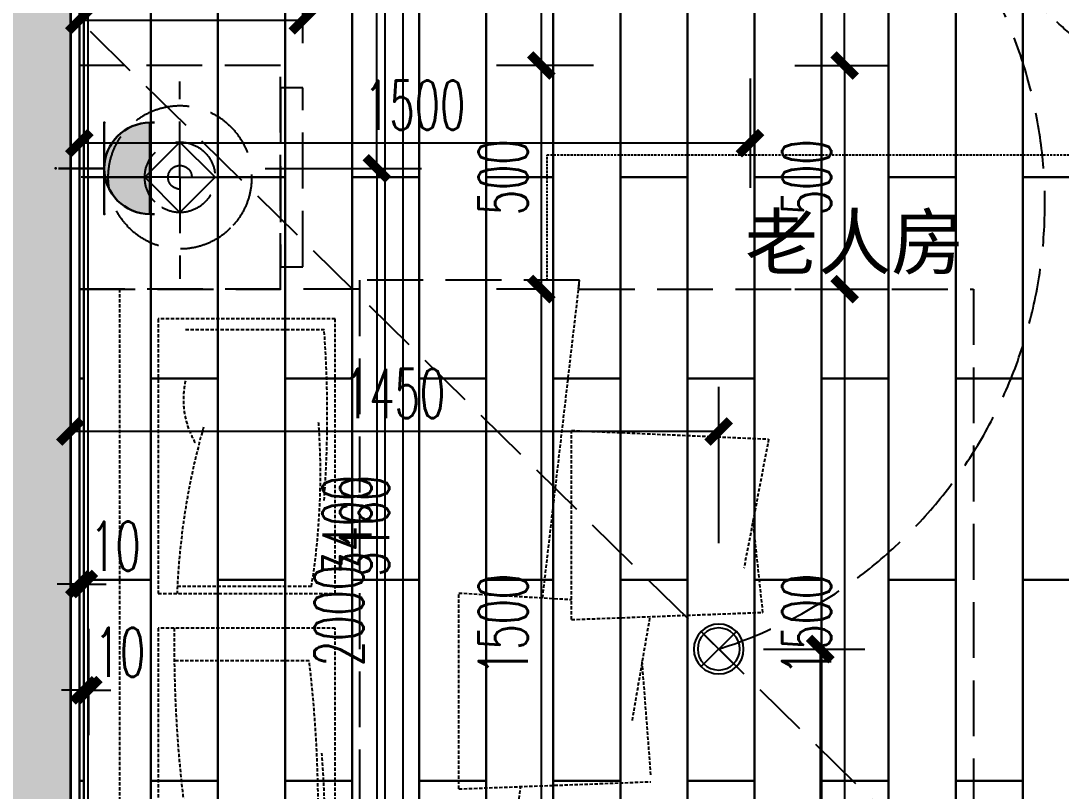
# Model space of a CAD drawing. Extents: x 184967 to 628822, y -100826 to 121332.
# Drawn here: x 398704 to 401031, y -23105 to -21382 of the extents above; entities that cross this region are included whole.
import ezdxf
from ezdxf.enums import TextEntityAlignment as Align
from ezdxf.xclip import XClip

# ---------------------------------------------------------------- set-up
doc = ezdxf.new("R2010")
doc.units = 0
doc.header["$MEASUREMENT"] = 0
doc.header["$XCLIPFRAME"] = 2
for name, pattern in [('__DASH', [0.35, 0.25, -0.1]), ('DASH', [0.35, 0.25, -0.1]), ('DASHED2', [0.375, 0.25, -0.125])]:
    doc.linetypes.add(name, pattern=pattern)
for name, color, linetype in [('0-地面', 251, 'Continuous'), ('0-天花造型', 55, 'Continuous'), ('0-活动家具', 55, 'Continuous'), ('0-装饰完成面', 47, 'Continuous'), ('column', 6, 'Continuous'), ('DIM-墙体定位', 146, 'Continuous'), ('DIM-完成面定位', 146, 'Continuous'), ('E02-灯具开关连线', 6, 'Continuous'), ('P10-活动家具', 55, 'DASH'), ('P11-平面门扇', 47, 'Continuous'), ('P13-文字说明', 52, 'Continuous'), ('T-灯具尺寸', 55, 'Continuous'), ('T03-天花造型', 30, 'Continuous'), ('T05-天花灯具', 51, 'Continuous'), ('WALL', 145, 'Continuous'), ('天花尺寸', 30, 'Continuous'), ('定位标注', 2, 'Continuous'), ('家具尺寸', 8, 'Continuous')]:
    doc.layers.add(name, color=color, linetype=linetype)
for name, color, linetype, lineweight in [('03-col-5F~23F$0$$0$COLU', 6, 'Continuous', 0), ('03-col-5F~23F$0$$0$COLU_HATCH', 251, 'Continuous', 0), ('4#6#-col-2F~31F$0$COLU_HATCH', 251, 'Continuous', 0), ('E-插座', 60, 'Continuous', 30)]:
    doc.layers.add(name, color=color, linetype=linetype, lineweight=lineweight)
doc.styles.add('_TCH_LABEL', font='COMPLEX', dxfattribs={"bigfont": 'GBCBIG'})
doc.styles.add('尺寸标注', font='txt.shx', dxfattribs={"width": 0.6, "height": 110})
doc.styles.add('文字标注', font='')
doc.styles.get('文字标注').set_extended_font_data('SimSun')
doc.dimstyles.new('1-50', dxfattribs={"dimscale": 50, "dimtxt": 110, "dimasz": 1, "dimexe": 2, "dimexo": 2, "dimgap": 0.6, "dimtad": 1, "dimdec": 0, "dimrnd": 5, "dimtxsty": '尺寸标注', "dimblk": 'ARCHTICK', "dimcen": 2.5, "dimclrd": 251, "dimclre": 251, "dimclrt": 50, "dimadec": 0, "dimazin": 0, "dimtfac": 1, "dimtdec": 0, "dimtix": 1, "dimtmove": 2, "dimatfit": 3, "dimldrblk": 'DOT', "dimfxl": 1, "dimarcsym": 0})

# ---------------------------------------------------------------- blocks, each defined once
blk = doc.blocks.new('CTG')
at = {"color": 250, "linetype": 'DASH', "ltscale": 500}
for p, q in [((1599599.023498422, -1552240.778433566), (1599599.023498422, -1552020.182231938)), ((1599599.023498422, -1552162.066947831), (1599520.312012688, -1552240.778433566)), ((1599677.734984157, -1552240.778433566), (1599599.023498422, -1552162.066947831)), ((1599599.023498422, -1552240.778433566), (1599372.339264558, -1552240.778433566)), ((1599520.312012688, -1552240.778433566), (1599599.023498422, -1552319.489919301)), ((1599599.023498422, -1552240.778433566), (1599599.023498422, -1552460.658134645)), ((1599599.023498422, -1552319.489919301), (1599677.734984157, -1552240.778433566)), ((1599599.023498422, -1552240.778433566), (1599812.997915814, -1552240.778433566))]:
    blk.add_line(p, q, dxfattribs=at)
at = {"linetype": 'DASH', "ltscale": 500}
for points in [[(1599849.023498422, -1552465.778433566), (1599849.023498422, -1552015.778433566), (1599349.023498422, -1552015.778433566), (1599349.023498422, -1552465.778433566)], [(1599399.023498422, -1552465.778433566), (1599399.023498422, -1552515.778433566), (1599799.023498422, -1552515.778433566), (1599799.023498422, -1552465.778433566)]]:
    blk.add_lwpolyline(points, close=True, dxfattribs=at)
at = {"color": 250, "linetype": 'DASH', "ltscale": 500}
for major_axis, ratio, start_param, end_param in [((-113.3701593211881, -113.3701593211881), 0.9999999999993581, 3.141592653589664, 9.424777960769251), ((-55.65742532045987, 55.65742532045989), 0.9999999999969932, 4.71238898038482, 10.99557428756441), ((-26.4394873578456, -1.388866266762292), 0.9999999999757856, 4.701327179111829, 10.98451248629141)]:
    blk.add_ellipse((1599599.023498422, -1552240.778433566), major_axis=major_axis, ratio=ratio, start_param=start_param, end_param=end_param, dxfattribs=at)
blk = doc.blocks.new('A$C70A37CD5')
at = {"color": 250, "linetype": 'DASHED2', "ltscale": 30}
for p, q in [((89.99999995483086, 0), (89.99999995483086, -1500)), ((572.0555996068288, -66.85637058201246), (176.5179708397482, -66.85637058224529)), ((176.5179708397482, -66.85637058224529), (176.5179708397482, -681.1535538907629)), ((572.0555996068288, -681.1535538907629), (572.0555996068288, -66.85637058201246)), ((237.1578157155309, -90.44786957628094), (547.6163755788002, -90.44786957628094)), ((1101.003637416754, -316.1878670230508), (1541.685255570803, -335.387867023237)), ((1101.003637416987, -739.0829929402098), (1101.003637416754, -316.1878670230508)), ((1541.685255570803, -335.387867023237), (1486.485255570849, -623.795113070868)), ((1528.885255571222, -722.9951130710542), (1506.694353938336, -518.2072434090078)), ((519.0975706635509, -664.9862337817904), (217.9599418959115, -664.9862337817904)), ((176.5179708397482, -681.1535538909957), (572.0555996068288, -681.1535538907629)), ((848.9120125833433, -679.6822907738388), (1101.003637416987, -694.1527889287099)), ((848.9120125833433, -1117.794059927575), (848.9120125833433, -679.6822907738388)), ((1101.003637416987, -739.0829929402098), (1528.885255571222, -722.9951130710542)), ((1275.399839753984, -735.8683677334338), (1235.932468307903, -965.8471563179046)), ((572.0555996068288, -758.3285341325682), (176.5179708388168, -758.328534132801)), ((176.5179708388168, -758.328534132801), (176.5179708395153, -1425.851404789602)), ((572.0555996068288, -1425.851404789602), (572.0555996068288, -758.3285341325682)), ((513.9528438805137, -831.1245655592065), (212.8152151128743, -831.1245655594394)), ((1278.332468307344, -1086.706180057488), (1258.791927475715, -832.6436888831668)), ((848.9120125833433, -1117.794059927575), (1278.332468307344, -1101.706180057488))]:
    blk.add_line(p, q, dxfattribs=at)
at = {"linetype": 'DASH', "ltscale": 500}
for points in [[(626.4684990404639, 2.328306436538696e-10), (0, 0), (2.328306436538696e-10, -1500), (626.4684990404639, -1499.999999999767)], [(1116.623463288357, 0.067716314617428), (1118.946480756858, 20.00000000023283), (626.4684990404639, 20.00000000023283), (626.4684990404639, -1519.999999999767), (939.4664493734017, -1519.999999999767)], [(1117.20449240529, 2.328306436538696e-10), (1999.999999897787, 4.656612873077393e-10), (1999.99999989802, -1499.999999999534), (942.0488958682399, -1499.999999999767)]]:
    blk.add_lwpolyline(points, dxfattribs=at)
at = {"color": 250, "linetype": 'DASHED2', "ltscale": 30}
for points in [[(1036.149076185422, -690.4300242026802), (1118.946480756858, 20.00000000023283)], [(939.466449372936, -1519.999999999767), (986.9444197029807, -1112.622790710302)]]:
    blk.add_lwpolyline(points, dxfattribs=at)
for centre, major_axis, ratio, start_param, end_param in [((-4136.62325296062, -281.7481347540743), (-4691.110260076588, 1.198168330670459e-09), 0.7537433610202756, 3.087463837923161, 3.195721469257728), ((2596.345597827574, 28.70998845445865), (2362.262002721814, 299.2971931478035), 0.2780037259654141, 3.04440129047532, 3.260412018115117), ((-469.3573545175605, -437.6966908944305), (-54.2232218883732, -1263.393610686159), 0.7971982754177469, 1.424215817619533, 1.717376835970119), ((1623.431134378538, -714.5532088831533), (-228.78678593706, -1481.144356325135), 0.9367697489222372, 4.581762006279261, 4.83377155228928), ((1740.504653265583, -954.2789912771696), (-237.9725681578769, 2099.597091266456), 0.7190777569742254, 1.396320462281868, 1.696353867507483), ((-2308.81725684792, -1169.243534209541), (-95.75431300125048, 2841.335353367894), 0.9999999999855705, 4.623445093008373, 4.797915954469197), ((-1561.630602400517, -1220.740448034092), (5.255142683501085e-10, 2266.029989774985), 0.9315732325958896, 4.631685946096135, 4.79309201467374)]:
    blk.add_ellipse(centre, major_axis=major_axis, ratio=ratio, start_param=start_param, end_param=end_param, dxfattribs=at)
at = {"layer": 'P10-活动家具', "color": 250, "linetype": 'DASHED2', "ltscale": 20}
blk.add_lwpolyline([(1045.985000147222, 20.00000000023283), (1045.985000147222, 300.3740194908896), (2453.861610786698, 300.3740194908896), (2448.148282346578, -1800.374019489755), (1045.985000147222, -1800.374019489755), (1045.985000147222, -1499.999999999636)], dxfattribs=at)
blk = doc.blocks.new('A$C087C765B')
blk.add_lwpolyline([(764.1607779139304, 0.0004472729051485658), (804.1607779139304, 0.0004472733708098531), (804.1607779032202, 804.1615018498851), (764.1607779032202, 804.1615018498851)], close=True)
at = {"color": 250, "linetype": 'DASH', "ltscale": 300}
blk.add_arc((804.1607779139304, 0.0004472733708098531), 804.1610545765143, 90.00000000083378, 180, dxfattribs=at)
blk = doc.blocks.new('_ArchTick')
at = {"color": 0, "linetype": 'ByBlock', "const_width": 0.4}
blk.add_lwpolyline([(-0.5, -0.5), (0.5, 0.5)], dxfattribs=at)
blk = doc.blocks.new('*D1068')
at = {"layer": 'Defpoints', "color": 0, "linetype": 'ByBlock', "transparency": 16777216}
for p in [(400084.6391858534, -20932.19123076948), (399867.6841948307, -21482.19123076921), (400084.6394856885, -21482.19123076921)]:
    blk.add_point(p, dxfattribs=at)
at = {"layer": '定位标注', "color": 251, "lineweight": -2, "transparency": 16777216}
for p, q in [((399984.6391858534, -20932.19123076948), (399767.6841948307, -20932.19123076948)), ((399867.6841948307, -20932.19123076948), (399867.6841948307, -21482.19123076921)), ((399984.6394856885, -21482.19123076921), (399767.6841948307, -21482.19123076921))]:
    blk.add_line(p, q, dxfattribs=at)
at = {"layer": '定位标注', "color": 251, "linetype": 'ByBlock', "lineweight": -2, "transparency": 16777216, "xscale": 50, "yscale": 50, "zscale": 50}
for p, rotation in [((399867.6841948307, -20932.19123076948), 90), ((399867.6841948307, -21482.19123076921), 270)]:
    blk.add_blockref('_ArchTick', p, dxfattribs=dict(at, rotation=rotation))
at = {"layer": '定位标注', "color": 50, "linetype": 'ByBlock', "transparency": 16777216, "insert": (399782.6841948306, -21207.19123076945), "char_height": 110, "attachment_point": 5, "rotation": 90, "style": '尺寸标注'}
blk.add_mtext('550', dxfattribs=at)
blk = doc.blocks.new('_Dot')
at = {"color": 0, "linetype": 'ByBlock', "lineweight": -2}
blk.add_line((-0.5, 0), (-1, 0), dxfattribs=at)
at = {"color": 0, "linetype": 'ByBlock', "const_width": 0.5}
blk.add_lwpolyline([(-0.25, 0, 1), (0.25, 0, 1)], format="xyb", close=True, dxfattribs=at)
blk = doc.blocks.new('*D1069')
at = {"layer": 'Defpoints', "color": 0, "linetype": 'ByBlock', "transparency": 16777216}
for p in [(400064.639495683, -21482.19124076371), (399867.6841948307, -21982.19105588378), (399931.8436638691, -21982.19105588378)]:
    blk.add_point(p, dxfattribs=at)
at = {"layer": '定位标注', "color": 251, "lineweight": -2, "transparency": 16777216}
for p, q in [((399964.639495683, -21482.19124076371), (399767.6841948307, -21482.19124076371)), ((399867.6841948307, -21482.19124076371), (399867.6841948307, -21982.19105588378)), ((399867.6841948307, -21982.19105588378), (399767.6841948307, -21982.19105588378))]:
    blk.add_line(p, q, dxfattribs=at)
at = {"layer": '定位标注', "color": 251, "linetype": 'ByBlock', "lineweight": -2, "transparency": 16777216, "xscale": 50, "yscale": 50, "zscale": 50}
for p, rotation in [((399867.6841948307, -21482.19124076371), 90), ((399867.6841948307, -21982.19105588378), 270)]:
    blk.add_blockref('_ArchTick', p, dxfattribs=dict(at, rotation=rotation))
at = {"layer": '定位标注', "color": 50, "linetype": 'ByBlock', "transparency": 16777216, "insert": (399782.6841948306, -21732.19114832385), "char_height": 110, "attachment_point": 5, "rotation": 90, "style": '尺寸标注'}
blk.add_mtext('500', dxfattribs=at)
blk = doc.blocks.new('*D1070')
at = {"layer": 'Defpoints', "color": 0, "linetype": 'ByBlock', "transparency": 16777216}
for p in [(399931.8436638691, -21982.19105588378), (399867.6841948307, -23482.19105588372), (400002.3225659574, -23482.19105588372)]:
    blk.add_point(p, dxfattribs=at)
at = {"layer": '定位标注', "color": 251, "lineweight": -2, "transparency": 16777216}
for p, q in [((399867.6841948307, -21982.19105588378), (399767.6841948307, -21982.19105588378)), ((399867.6841948307, -21982.19105588378), (399867.6841948307, -23482.19105588372)), ((399902.3225659574, -23482.19105588372), (399767.6841948307, -23482.19105588372))]:
    blk.add_line(p, q, dxfattribs=at)
at = {"layer": '定位标注', "color": 251, "linetype": 'ByBlock', "lineweight": -2, "transparency": 16777216, "xscale": 50, "yscale": 50, "zscale": 50}
for p, rotation in [((399867.6841948307, -21982.19105588378), 90), ((399867.6841948307, -23482.19105588372), 270)]:
    blk.add_blockref('_ArchTick', p, dxfattribs=dict(at, rotation=rotation))
at = {"layer": '定位标注', "color": 50, "linetype": 'ByBlock', "transparency": 16777216, "insert": (399782.6841948306, -22732.19105588386), "char_height": 110, "attachment_point": 5, "rotation": 90, "style": '尺寸标注'}
blk.add_mtext('1500', dxfattribs=at)
blk = doc.blocks.new('*D1143')
at = {"layer": 'Defpoints', "color": 0, "linetype": 'ByBlock', "transparency": 16777216}
for p in [(400264.6390863548, -22787.19022902224), (400214.6391264265, -24212.19105586565), (400491.7783581194, -24212.19105586565)]:
    blk.add_point(p, dxfattribs=at)
at = {"layer": 'T-灯具尺寸', "color": 251, "lineweight": -2, "transparency": 16777216}
for p, q in [((400364.6390863548, -22787.19022902224), (400591.7783581194, -22787.19022902224)), ((400491.7783581194, -22787.19022902224), (400491.7783581194, -24212.19105586565)), ((400314.6391264265, -24212.19105586565), (400591.7783581194, -24212.19105586565))]:
    blk.add_line(p, q, dxfattribs=at)
at = {"layer": 'T-灯具尺寸', "color": 251, "linetype": 'ByBlock', "lineweight": -2, "transparency": 16777216, "xscale": 50, "yscale": 50, "zscale": 50}
for p, rotation in [((400491.7783581194, -22787.19022902224), 90), ((400491.7783581194, -24212.19105586565), 270)]:
    blk.add_blockref('_ArchTick', p, dxfattribs=dict(at, rotation=rotation))
at = {"layer": 'T-灯具尺寸', "color": 50, "linetype": 'ByBlock', "transparency": 16777216, "insert": (400406.7783581193, -23499.69064244405), "char_height": 110, "attachment_point": 5, "rotation": 90, "style": '尺寸标注'}
blk.add_mtext('1425', dxfattribs=at)
blk = doc.blocks.new('*D1144')
at = {"layer": 'Defpoints', "color": 0, "linetype": 'ByBlock', "transparency": 16777216}
for p in [(398814.639175368, -22300.49980629609), (398814.639175368, -22610.19105523429), (400264.6390863545, -22787.19022902151)]:
    blk.add_point(p, dxfattribs=at)
at = {"layer": 'T-灯具尺寸', "color": 251, "lineweight": -2, "transparency": 16777216}
for p, q in [((398814.639175368, -22510.19105523429), (398814.639175368, -22200.49980629609)), ((400264.6390863545, -22550.49980629609), (400264.6390863545, -22200.49980629609)), ((400264.6390863545, -22300.49980629609), (398814.639175368, -22300.49980629609))]:
    blk.add_line(p, q, dxfattribs=at)
at = {"layer": 'T-灯具尺寸', "color": 251, "linetype": 'ByBlock', "lineweight": -2, "transparency": 16777216, "xscale": 50, "yscale": 50, "zscale": 50, "rotation": 180}
blk.add_blockref('_ArchTick', (398814.639175368, -22300.49980629609), dxfattribs=at)
at = {"layer": 'T-灯具尺寸', "color": 251, "linetype": 'ByBlock', "lineweight": -2, "transparency": 16777216, "xscale": 50, "yscale": 50, "zscale": 50}
blk.add_blockref('_ArchTick', (400264.6390863545, -22300.49980629609), dxfattribs=at)
at = {"layer": 'T-灯具尺寸', "color": 50, "linetype": 'ByBlock', "transparency": 16777216, "insert": (399539.6391308613, -22215.49980629609), "char_height": 110, "attachment_point": 5, "style": '尺寸标注'}
blk.add_mtext('1450', dxfattribs=at)
blk = doc.blocks.new('*U913')
h = blk.add_hatch(color=256)
edge = h.paths.add_edge_path()
edge.add_ellipse((117.692261023738, 211.010664521014), major_axis=(72.28993609263809, 72.2899360926381), ratio=0.9999999999998557, start_angle=134.9999999999959, end_angle=224.9996776147957)
edge.add_line((117.6916857887234, 108.7772564773466), (117.6928362587226, 108.7772564773466))
edge.add_ellipse((117.692261023738, 211.010664521014), major_axis=(72.28993609263809, 72.2899360926381), ratio=0.9999999999998557, start_angle=225.000322385196, end_angle=314.9999999999959)
edge.add_line((219.9256690690237, 211.010664521014), (15.45885297845223, 211.010664521014))
for p, q in [((15.45885297687346, 221.2340053252292), (15.45885297687346, 211.010664521014)), ((219.9256690706025, 211.010664521014), (15.45885297687346, 211.010664521014)), ((219.9256690706025, 221.2340053252292), (219.9256690706025, 211.010664521014)), ((15.45885297687346, 108.7772564773466), (219.9256690706025, 108.7772564773466)), ((117.692261023738, 108.7772564773466), (117.692261023738, 6.543848433653466))]:
    blk.add_line(p, q)
at = {"extrusion": (0, 0, -1)}
blk.add_ellipse((117.692261023738, 211.010664521014), major_axis=(72.28993609263809, 72.2899360926381), ratio=0.9999999999998557, start_param=0.7853981633975202, end_param=3.926990816987313, dxfattribs=at)
for p in [(15.45885297687346, 108.7772564773466), (219.9256690706025, 108.7772564773466), (117.692261023738, 0.0002235690571978921)]:
    blk.add_point(p)
at = {"style": '_TCH_LABEL', "text_generation_flag": 4}
blk.add_text('P', height=0.004089336318310933, dxfattribs=at).set_placement((117.6802636327775, 0.004073607324016848))
at = {"style": '_TCH_LABEL'}
blk.add_attdef('B', text='', height=84.06593068615378, dxfattribs=at).set_placement((174.5899560559046, 51.23559392852962), align=Align.MIDDLE)
blk = doc.blocks.new('*D1190')
at = {"layer": 'Defpoints', "color": 0, "transparency": 16777216}
for p in [(398839.1682120013, -21712.19105588389), (398839.5918295906, -23712.19105588366), (399500.2464896111, -23712.19105588366)]:
    blk.add_point(p, dxfattribs=at)
at = {"layer": 'E-插座', "color": 251, "lineweight": -2, "transparency": 16777216}
for p, q in [((399250.2464896111, -21712.19105588389), (399600.2464896111, -21712.19105588389)), ((399500.2464896111, -21712.19105588389), (399500.2464896111, -23712.19105588366)), ((399250.2464896111, -23712.19105588366), (399600.2464896111, -23712.19105588366))]:
    blk.add_line(p, q, dxfattribs=at)
at = {"layer": 'E-插座', "color": 251, "lineweight": -2, "transparency": 16777216, "xscale": 50, "yscale": 50, "zscale": 50}
for p, rotation in [((399500.2464896111, -21712.19105588389), 90), ((399500.2464896111, -23712.19105588366), 270)]:
    blk.add_blockref('_ArchTick', p, dxfattribs=dict(at, rotation=rotation))
at = {"layer": 'E-插座', "color": 50, "transparency": 16777216, "insert": (399415.246489611, -22712.19105588388), "char_height": 110, "attachment_point": 5, "rotation": 90, "style": '尺寸标注'}
blk.add_mtext('2000', dxfattribs=at)
blk = doc.blocks.new('*D1188')
at = {"layer": 'Defpoints', "color": 0, "linetype": 'ByBlock', "transparency": 16777216}
for p in [(398814.6393855969, -20812.18940217533), (399500.2464896111, -20812.18940217533), (398839.1682120013, -21712.19105588389)]:
    blk.add_point(p, dxfattribs=at)
at = {"layer": 'E-插座', "color": 251, "lineweight": -2, "transparency": 16777216}
for p, q in [((399250.2464896111, -20812.18940217533), (399600.2464896111, -20812.18940217533)), ((399500.2464896111, -21712.19105588389), (399500.2464896111, -20812.18940217533)), ((399250.2464896111, -21712.19105588389), (399600.2464896111, -21712.19105588389))]:
    blk.add_line(p, q, dxfattribs=at)
at = {"layer": 'E-插座', "color": 251, "linetype": 'ByBlock', "lineweight": -2, "transparency": 16777216, "xscale": 50, "yscale": 50, "zscale": 50}
for p, rotation in [((399500.2464896111, -20812.18940217533), 90), ((399500.2464896111, -21712.19105588389), 270)]:
    blk.add_blockref('_ArchTick', p, dxfattribs=dict(at, rotation=rotation))
at = {"layer": 'E-插座', "color": 50, "linetype": 'ByBlock', "transparency": 16777216, "insert": (399415.246489611, -21262.19022902972), "char_height": 110, "attachment_point": 5, "rotation": 90, "style": '尺寸标注'}
blk.add_mtext('900', dxfattribs=at)
blk = doc.blocks.new('*D1455')
at = {"layer": 'Defpoints', "color": 0, "linetype": 'ByBlock', "transparency": 16777216}
for p in [(399314.639126574, -20812.18940217562), (399518.2783581194, -20812.18940217562), (399314.6391264265, -24212.19105568702)]:
    blk.add_point(p, dxfattribs=at)
at = {"layer": 'DIM-墙体定位', "color": 251, "lineweight": -2, "transparency": 16777216}
for p, q in [((399414.639126574, -20812.18940217562), (399618.2783581194, -20812.18940217562)), ((399518.2783581194, -24212.19105568702), (399518.2783581194, -20812.18940217562)), ((399414.6391264265, -24212.19105568702), (399618.2783581194, -24212.19105568702))]:
    blk.add_line(p, q, dxfattribs=at)
at = {"layer": 'DIM-墙体定位', "color": 251, "linetype": 'ByBlock', "lineweight": -2, "transparency": 16777216, "xscale": 50, "yscale": 50, "zscale": 50}
for p, rotation in [((399518.2783581194, -20812.18940217562), 90), ((399518.2783581194, -24212.19105568702), 270)]:
    blk.add_blockref('_ArchTick', p, dxfattribs=dict(at, rotation=rotation))
at = {"layer": 'DIM-墙体定位', "color": 50, "linetype": 'ByBlock', "transparency": 16777216, "insert": (399433.2783581193, -22512.19022893143), "char_height": 110, "attachment_point": 5, "rotation": 90, "style": '尺寸标注'}
blk.add_mtext('3400', dxfattribs=at)
blk = doc.blocks.new('*D1540')
at = {"layer": 'Defpoints', "color": 0, "linetype": 'ByBlock', "transparency": 16777216}
for p in [(399377.6391263082, -20932.19105586564), (399377.6391263082, -24092.19105591684), (399557.7783581194, -24092.19105591684)]:
    blk.add_point(p, dxfattribs=at)
at = {"layer": 'DIM-完成面定位', "color": 251, "lineweight": -2, "transparency": 16777216}
for p, q in [((399477.6391263082, -20932.19105586564), (399657.7783581194, -20932.19105586564)), ((399557.7783581194, -20932.19105586564), (399557.7783581194, -24092.19105591684)), ((399477.6391263082, -24092.19105591684), (399657.7783581194, -24092.19105591684))]:
    blk.add_line(p, q, dxfattribs=at)
at = {"layer": 'DIM-完成面定位', "color": 251, "linetype": 'ByBlock', "lineweight": -2, "transparency": 16777216, "xscale": 50, "yscale": 50, "zscale": 50}
for p, rotation in [((399557.7783581194, -20932.19105586564), 90), ((399557.7783581194, -24092.19105591684), 270)]:
    blk.add_blockref('_ArchTick', p, dxfattribs=dict(at, rotation=rotation))
at = {"layer": 'DIM-完成面定位', "color": 50, "linetype": 'ByBlock', "transparency": 16777216, "insert": (399472.7783581193, -22512.19105589135), "char_height": 110, "attachment_point": 5, "rotation": 90, "style": '尺寸标注'}
blk.add_mtext('3160', dxfattribs=at)
blk = doc.blocks.new('*D1618')
at = {"layer": 'Defpoints', "color": 0, "linetype": 'ByBlock', "transparency": 16777216}
for p in [(398834.6391772262, -21411.19185542567), (400334.6390729858, -21411.19105586565), (398834.6391772262, -21656.00000000003)]:
    blk.add_point(p, dxfattribs=at)
at = {"layer": '家具尺寸', "color": 251, "lineweight": -2, "transparency": 16777216}
for p, q in [((398834.6391772262, -21511.19185542567), (398834.6391772262, -21756.00000000003)), ((400334.6390729858, -21511.19105586565), (400334.6390729858, -21756.00000000003)), ((400334.6390729858, -21656.00000000003), (398834.6391772262, -21656.00000000003))]:
    blk.add_line(p, q, dxfattribs=at)
at = {"layer": '家具尺寸', "color": 251, "linetype": 'ByBlock', "lineweight": -2, "transparency": 16777216, "xscale": 50, "yscale": 50, "zscale": 50, "rotation": 180}
blk.add_blockref('_ArchTick', (398834.6391772262, -21656.00000000003), dxfattribs=at)
at = {"layer": '家具尺寸', "color": 251, "linetype": 'ByBlock', "lineweight": -2, "transparency": 16777216, "xscale": 50, "yscale": 50, "zscale": 50}
blk.add_blockref('_ArchTick', (400334.6390729858, -21656.00000000003), dxfattribs=at)
at = {"layer": '家具尺寸', "color": 50, "linetype": 'ByBlock', "transparency": 16777216, "insert": (399584.639125106, -21571.00000000003), "char_height": 110, "attachment_point": 5, "style": '尺寸标注'}
blk.add_mtext('1500', dxfattribs=at)
blk = doc.blocks.new('*D1619')
at = {"layer": 'Defpoints', "color": 0, "linetype": 'ByBlock', "transparency": 16777216}
for p in [(400334.6393156739, -20932.19105586564), (400546.2783581194, -20932.19105586564), (400334.63912629, -21482.19105586566)]:
    blk.add_point(p, dxfattribs=at)
at = {"layer": '家具尺寸', "color": 251, "lineweight": -2, "transparency": 16777216}
for p, q in [((400434.6393156739, -20932.19105586564), (400646.2783581194, -20932.19105586564)), ((400546.2783581194, -21482.19105586566), (400546.2783581194, -20932.19105586564)), ((400434.63912629, -21482.19105586566), (400646.2783581194, -21482.19105586566))]:
    blk.add_line(p, q, dxfattribs=at)
at = {"layer": '家具尺寸', "color": 251, "linetype": 'ByBlock', "lineweight": -2, "transparency": 16777216, "xscale": 50, "yscale": 50, "zscale": 50}
for p, rotation in [((400546.2783581194, -20932.19105586564), 90), ((400546.2783581194, -21482.19105586566), 270)]:
    blk.add_blockref('_ArchTick', p, dxfattribs=dict(at, rotation=rotation))
at = {"layer": '家具尺寸', "color": 50, "linetype": 'ByBlock', "transparency": 16777216, "insert": (400461.2783581193, -21207.19105586576), "char_height": 110, "attachment_point": 5, "rotation": 90, "style": '尺寸标注'}
blk.add_mtext('550', dxfattribs=at)
blk = doc.blocks.new('*D1620')
at = {"layer": 'Defpoints', "color": 0, "linetype": 'ByBlock', "transparency": 16777216}
for p in [(399334.6392305301, -21381), (398834.6392305302, -21482.19185542564), (399334.6392305301, -21532.19106871053)]:
    blk.add_point(p, dxfattribs=at)
at = {"layer": '家具尺寸', "color": 251, "lineweight": -2, "transparency": 16777216}
for p, q in [((398834.6392305302, -21382.19185542564), (398834.6392305302, -21281)), ((399334.6392305301, -21432.19106871053), (399334.6392305301, -21281)), ((398834.6392305302, -21381), (399334.6392305301, -21381))]:
    blk.add_line(p, q, dxfattribs=at)
at = {"layer": '家具尺寸', "color": 251, "linetype": 'ByBlock', "lineweight": -2, "transparency": 16777216, "xscale": 50, "yscale": 50, "zscale": 50, "rotation": 180}
blk.add_blockref('_ArchTick', (398834.6392305302, -21381), dxfattribs=at)
at = {"layer": '家具尺寸', "color": 251, "linetype": 'ByBlock', "lineweight": -2, "transparency": 16777216, "xscale": 50, "yscale": 50, "zscale": 50}
blk.add_blockref('_ArchTick', (399334.6392305301, -21381), dxfattribs=at)
at = {"layer": '家具尺寸', "color": 50, "linetype": 'ByBlock', "transparency": 16777216, "insert": (399084.6392305301, -21296), "char_height": 110, "attachment_point": 5, "style": '尺寸标注'}
blk.add_mtext('500', dxfattribs=at)
blk = doc.blocks.new('*D1621')
at = {"layer": 'Defpoints', "color": 0, "linetype": 'ByBlock', "transparency": 16777216}
for p in [(400353.6392305304, -21482.19161555762), (400353.6392305305, -21982.19105588384), (400546.2783581194, -21982.19105588384)]:
    blk.add_point(p, dxfattribs=at)
at = {"layer": '家具尺寸', "color": 251, "lineweight": -2, "transparency": 16777216}
for p, q in [((400453.6392305304, -21482.19161555762), (400646.2783581194, -21482.19161555762)), ((400546.2783581194, -21482.19161555762), (400546.2783581194, -21982.19105588384)), ((400453.6392305305, -21982.19105588384), (400646.2783581194, -21982.19105588384))]:
    blk.add_line(p, q, dxfattribs=at)
at = {"layer": '家具尺寸', "color": 251, "linetype": 'ByBlock', "lineweight": -2, "transparency": 16777216, "xscale": 50, "yscale": 50, "zscale": 50}
for p, rotation in [((400546.2783581194, -21482.19161555762), 90), ((400546.2783581194, -21982.19105588384), 270)]:
    blk.add_blockref('_ArchTick', p, dxfattribs=dict(at, rotation=rotation))
at = {"layer": '家具尺寸', "color": 50, "linetype": 'ByBlock', "transparency": 16777216, "insert": (400461.2783581193, -21732.19133572084), "char_height": 110, "attachment_point": 5, "rotation": 90, "style": '尺寸标注'}
blk.add_mtext('500', dxfattribs=at)
blk = doc.blocks.new('*D1622')
at = {"layer": 'Defpoints', "color": 0, "linetype": 'ByBlock', "transparency": 16777216}
for p in [(400334.639072986, -21982.19105588367), (400334.6390729864, -23482.19105588365), (400546.2783581194, -23482.19105588365)]:
    blk.add_point(p, dxfattribs=at)
at = {"layer": '家具尺寸', "color": 251, "lineweight": -2, "transparency": 16777216}
for p, q in [((400434.639072986, -21982.19105588367), (400646.2783581194, -21982.19105588367)), ((400546.2783581194, -21982.19105588367), (400546.2783581194, -23482.19105588365)), ((400434.6390729864, -23482.19105588365), (400646.2783581194, -23482.19105588365))]:
    blk.add_line(p, q, dxfattribs=at)
at = {"layer": '家具尺寸', "color": 251, "linetype": 'ByBlock', "lineweight": -2, "transparency": 16777216, "xscale": 50, "yscale": 50, "zscale": 50}
for p, rotation in [((400546.2783581194, -21982.19105588367), 90), ((400546.2783581194, -23482.19105588365), 270)]:
    blk.add_blockref('_ArchTick', p, dxfattribs=dict(at, rotation=rotation))
at = {"layer": '家具尺寸', "color": 50, "linetype": 'ByBlock', "transparency": 16777216, "insert": (400461.2783581193, -22732.19105588377), "char_height": 110, "attachment_point": 5, "rotation": 90, "style": '尺寸标注'}
blk.add_mtext('1500', dxfattribs=at)
blk = doc.blocks.new('*D1697')
at = {"layer": 'Defpoints', "color": 0, "linetype": 'ByBlock', "transparency": 16777216}
for p in [(398834.639126308, -22404.50013668479), (398844.639126308, -22404.50013668479), (398834.639126308, -22642.00013622857)]:
    blk.add_point(p, dxfattribs=at)
at = {"layer": '天花尺寸', "color": 251, "lineweight": -2, "transparency": 16777216}
for p, q in [((398834.639126308, -22504.50013668479), (398834.639126308, -22742.00013622857)), ((398844.639126308, -22504.50013668479), (398844.639126308, -22742.00013622857)), ((398834.639126308, -22642.00013622857), (398784.639126308, -22642.00013622857)), ((398844.639126308, -22642.00013622857), (398834.639126308, -22642.00013622857)), ((398844.639126308, -22642.00013622857), (398894.639126308, -22642.00013622857))]:
    blk.add_line(p, q, dxfattribs=at)
at = {"layer": '天花尺寸', "color": 251, "linetype": 'ByBlock', "lineweight": -2, "transparency": 16777216, "xscale": 50, "yscale": 50, "zscale": 50}
blk.add_blockref('_ArchTick', (398834.639126308, -22642.00013622857), dxfattribs=at)
at = {"layer": '天花尺寸', "color": 251, "linetype": 'ByBlock', "lineweight": -2, "transparency": 16777216, "xscale": 50, "yscale": 50, "zscale": 50, "rotation": 180}
blk.add_blockref('_ArchTick', (398844.639126308, -22642.00013622857), dxfattribs=at)
at = {"layer": '天花尺寸', "color": 50, "linetype": 'ByBlock', "transparency": 16777216, "insert": (398915.2783010061, -22557.00013622857), "char_height": 110, "attachment_point": 5, "style": '尺寸标注'}
blk.add_mtext('10', dxfattribs=at)
blk = doc.blocks.new('*D1698')
at = {"layer": 'Defpoints', "color": 0, "linetype": 'ByBlock', "transparency": 16777216}
for p in [(398844.7196854798, -22642.0001362186), (398854.7196854798, -22642.0001362186), (398844.7196854798, -22879.50013576238)]:
    blk.add_point(p, dxfattribs=at)
at = {"layer": '天花尺寸', "color": 251, "lineweight": -2, "transparency": 16777216}
for p, q in [((398844.7196854798, -22742.0001362186), (398844.7196854798, -22979.50013576238)), ((398854.7196854798, -22742.0001362186), (398854.7196854798, -22979.50013576238)), ((398844.7196854798, -22879.50013576238), (398794.7196854798, -22879.50013576238)), ((398854.7196854798, -22879.50013576238), (398844.7196854798, -22879.50013576238)), ((398854.7196854798, -22879.50013576238), (398904.7196854798, -22879.50013576238))]:
    blk.add_line(p, q, dxfattribs=at)
at = {"layer": '天花尺寸', "color": 251, "linetype": 'ByBlock', "lineweight": -2, "transparency": 16777216, "xscale": 50, "yscale": 50, "zscale": 50}
blk.add_blockref('_ArchTick', (398844.7196854798, -22879.50013576238), dxfattribs=at)
at = {"layer": '天花尺寸', "color": 251, "linetype": 'ByBlock', "lineweight": -2, "transparency": 16777216, "xscale": 50, "yscale": 50, "zscale": 50, "rotation": 180}
blk.add_blockref('_ArchTick', (398854.7196854798, -22879.50013576238), dxfattribs=at)
at = {"layer": '天花尺寸', "color": 50, "linetype": 'ByBlock', "transparency": 16777216, "insert": (398925.3588601779, -22794.50013576238), "char_height": 110, "attachment_point": 5, "style": '尺寸标注'}
blk.add_mtext('10', dxfattribs=at)
blk = doc.blocks.new('fgv')
at = {"layer": '0-天花造型', "color": 250, "linetype": 'ByBlock'}
for points in [[(399894.607185373, -20942.19165531409), (399894.607185373, -21842.19165531409), (400044.607185373, -21842.19165531409), (400044.607185373, -20942.19165531409)], [(400194.607185373, -20942.19165531409), (400194.607185373, -21842.19165531409), (400344.607185373, -21842.19165531409), (400344.607185373, -20942.19165531409)], [(400494.607185373, -20942.19165531409), (400494.607185373, -21842.19165531409), (400644.607185373, -21842.19165531409), (400644.607185373, -20942.19165531409)], [(400794.5970334269, -20942.19165531409), (400794.5970334269, -21842.19165531409), (400944.5970334269, -21842.19165531409), (400944.5970334269, -20942.19165531409)], [(401094.5970334269, -20942.19165531409), (401094.5970334269, -21842.19165531409), (401244.5970334269, -21842.19165531409), (401244.5970334269, -20942.19165531409)], [(401394.5970334269, -20942.19165531409), (401394.5970334269, -21842.19165531409), (401544.5970334269, -21842.19165531409), (401544.5970334269, -20942.19165531409)], [(401694.5970334269, -20942.19165531409), (401694.5970334269, -21842.19165531409), (401844.5970334269, -21842.19165531409), (401844.5970334269, -20942.19165531409)], [(401994.5970334269, -20942.19165531409), (401994.5970334269, -21842.19165531409), (402144.5970334269, -21842.19165531409), (402144.5970334269, -20942.19165531409)], [(400044.607185373, -21392.19165532989), (400044.607185373, -22292.19165532989), (400194.607185373, -22292.19165532989), (400194.607185373, -21392.19165532989)], [(400344.607185373, -21392.19165532989), (400344.607185373, -22292.19165532989), (400494.607185373, -22292.19165532989), (400494.607185373, -21392.19165532989)], [(400644.607185373, -21392.19165532989), (400644.607185373, -22292.19165532989), (400794.607185373, -22292.19165532989), (400794.607185373, -21392.19165532989)], [(400944.5970334269, -21392.19165532989), (400944.5970334269, -22292.19165532989), (401094.5970334269, -22292.19165532989), (401094.5970334269, -21392.19165532989)], [(401244.5970334269, -21392.19165532989), (401244.5970334269, -22292.19165532989), (401394.5970334269, -22292.19165532989), (401394.5970334269, -21392.19165532989)], [(401544.5970334269, -21392.19165532989), (401544.5970334269, -22292.19165532989), (401694.5970334269, -22292.19165532989), (401694.5970334269, -21392.19165532989)], [(401844.5970334269, -21392.19165532989), (401844.5970334269, -22292.19165532989), (401994.5970334269, -22292.19165532989), (401994.5970334269, -21392.19165532989)], [(402144.5970334269, -21392.19165532989), (402144.5970334269, -22292.19165532989), (402294.5970334269, -22292.19165532989), (402294.5970334269, -21392.19165532989)], [(399894.607185373, -21842.19165531409), (399894.607185373, -22742.19165531409), (400044.607185373, -22742.19165531409), (400044.607185373, -21842.19165531409)], [(400194.607185373, -21842.19165531409), (400194.607185373, -22742.19165531409), (400344.607185373, -22742.19165531409), (400344.607185373, -21842.19165531409)], [(400494.607185373, -21842.19165531409), (400494.607185373, -22742.19165531409), (400644.607185373, -22742.19165531409), (400644.607185373, -21842.19165531409)], [(400794.5970334269, -21842.19165531409), (400794.5970334269, -22742.19165531409), (400944.5970334269, -22742.19165531409), (400944.5970334269, -21842.19165531409)], [(401094.5970334269, -21842.19165531409), (401094.5970334269, -22742.19165531409), (401244.5970334269, -22742.19165531409), (401244.5970334269, -21842.19165531409)], [(401394.5970334269, -21842.19165531409), (401394.5970334269, -22742.19165531409), (401544.5970334269, -22742.19165531409), (401544.5970334269, -21842.19165531409)], [(401694.5970334269, -21842.19165531409), (401694.5970334269, -22742.19165531409), (401844.5970334269, -22742.19165531409), (401844.5970334269, -21842.19165531409)], [(401994.5970334269, -21842.19165531409), (401994.5970334269, -22742.19165531409), (402144.5970334269, -22742.19165531409), (402144.5970334269, -21842.19165531409)], [(400044.607185373, -22292.19165532989), (400044.607185373, -23192.19165532989), (400194.607185373, -23192.19165532989), (400194.607185373, -22292.19165532989)], [(400344.607185373, -22292.19165532989), (400344.607185373, -23192.19165532989), (400494.607185373, -23192.19165532989), (400494.607185373, -22292.19165532989)], [(400644.607185373, -22292.19165532989), (400644.607185373, -23192.19165532989), (400794.607185373, -23192.19165532989), (400794.607185373, -22292.19165532989)], [(400944.5970334269, -22292.19165532989), (400944.5970334269, -23192.19165532989), (401094.5970334269, -23192.19165532989), (401094.5970334269, -22292.19165532989)], [(401244.5970334269, -22292.19165532989), (401244.5970334269, -23192.19165532989), (401394.5970334269, -23192.19165532989), (401394.5970334269, -22292.19165532989)], [(401544.5970334269, -22292.19165532989), (401544.5970334269, -23192.19165532989), (401694.5970334269, -23192.19165532989), (401694.5970334269, -22292.19165532989)], [(401844.5970334269, -22292.19165532989), (401844.5970334269, -23192.19165532989), (401994.5970334269, -23192.19165532989), (401994.5970334269, -22292.19165532989)], [(402144.5970334269, -22292.19165532989), (402144.5970334269, -23192.19165532989), (402294.5970334269, -23192.19165532989), (402294.5970334269, -22292.19165532989)], [(399894.607185373, -22742.19165531409), (399894.607185373, -23642.19165531409), (400044.607185373, -23642.19165531409), (400044.607185373, -22742.19165531409)], [(400194.607185373, -22742.19165531409), (400194.607185373, -23642.19165531409), (400344.607185373, -23642.19165531409), (400344.607185373, -22742.19165531409)], [(400494.607185373, -22742.19165531409), (400494.607185373, -23642.19165531409), (400644.607185373, -23642.19165531409), (400644.607185373, -22742.19165531409)], [(400794.5970334269, -22742.19165531409), (400794.5970334269, -23642.19165531409), (400944.5970334269, -23642.19165531409), (400944.5970334269, -22742.19165531409)], [(401094.5970334269, -22742.19165531409), (401094.5970334269, -23642.19165531409), (401244.5970334269, -23642.19165531409), (401244.5970334269, -22742.19165531409)], [(401394.5970334269, -22742.19165531409), (401394.5970334269, -23642.19165531409), (401544.5970334269, -23642.19165531409), (401544.5970334269, -22742.19165531409)], [(401694.5970334269, -22742.19165531409), (401694.5970334269, -23642.19165531409), (401844.5970334269, -23642.19165531409), (401844.5970334269, -22742.19165531409)], [(401994.5970334269, -22742.19165531409), (401994.5970334269, -23642.19165531409), (402144.5970334269, -23642.19165531409), (402144.5970334269, -22742.19165531409)], [(400044.607185373, -23192.19165531409), (400044.607185373, -24092.19165531409), (400194.607185373, -24092.19165531409), (400194.607185373, -23192.19165531409)], [(400344.607185373, -23192.19165531409), (400344.607185373, -24092.19165531409), (400494.607185373, -24092.19165531409), (400494.607185373, -23192.19165531409)], [(400644.607185373, -23192.19165531409), (400644.607185373, -24092.19165531409), (400794.607185373, -24092.19165531409), (400794.607185373, -23192.19165531409)], [(400944.5970334269, -23192.19165531409), (400944.5970334269, -24092.19165531409), (401094.5970334269, -24092.19165531409), (401094.5970334269, -23192.19165531409)], [(401244.5970334269, -23192.19165531409), (401244.5970334269, -24092.19165531409), (401394.5970334269, -24092.19165531409), (401394.5970334269, -23192.19165531409)], [(401544.5970334269, -23192.19165531409), (401544.5970334269, -24092.19165531409), (401694.5970334269, -24092.19165531409), (401694.5970334269, -23192.19165531409)], [(401844.5970334269, -23192.19165531409), (401844.5970334269, -24092.19165531409), (401994.5970334269, -24092.19165531409), (401994.5970334269, -23192.19165531409)], [(402144.5970334269, -23192.19165531409), (402144.5970334269, -24092.19165531409), (402294.5970334269, -24092.19165531409), (402294.5970334269, -23192.19165531409)]]:
    blk.add_lwpolyline(points, close=True, dxfattribs=at)
blk = doc.blocks.new('A$C11490035')
for p, q in [((3.990340165110865, -1.579599875259015), (5.392025985959704, -2.981285696119039)), ((3.990340165107488, -2.981285696102971), (5.39202598596304, -1.579599875249658))]:
    blk.add_line(p, q)
for radius in [0.9911415490192012, 0.8375119796203049]:
    blk.add_circle((4.69118307554163, -2.280442785682681), radius)
blk = doc.blocks.new('03-col-5F~23F')
at = {"layer": '03-col-5F~23F$0$$0$COLU_HATCH'}
blk.add_hatch(color=256, dxfattribs=at).paths.add_polyline_path([(17699.90377197368, -613.9250713128131), (17734.63340756681, -810.88662197534), (16651.34487910988, -1001.899617674062), (16616.61524343223, -804.9380666352808), (17010.53834481153, -735.4787954518106), (16402.76987923903, 2711.348366821418), (16599.73142983799, 2746.078002396971), (17207.4998954921, -700.749160279287)])
at = {"layer": '03-col-5F~23F$0$$0$COLU'}
blk.add_lwpolyline([(17699.90377197368, -613.9250713128131), (17734.63340756681, -810.88662197534), (16651.34487910988, -1001.899617674062), (16616.61524343223, -804.9380666352808), (17010.53834481153, -735.4787954518106), (16402.76987923903, 2711.348366821418), (16599.73142983799, 2746.078002396971), (17207.4998954921, -700.749160279287)], close=True, dxfattribs=at)

msp = doc.modelspace()

# ---------------------------------------------------------------- hatches: boundary and pattern name
at = {"layer": '4#6#-col-2F~31F$0$COLU_HATCH'}
msp.add_hatch(color=250, dxfattribs=at).paths.add_polyline_path([(398614.6392305174, -20712.19105608214), (398814.6393855967, -20712.18940217533), (398814.6393855967, -20912.18940217533), (398814.6392305302, -20912.19105608191), (398814.6391265798, -24212.19105571588), (399314.6391265793, -24212.19105568701), (399314.6392306825, -24412.19105602766), (398214.6392304953, -24412.19105603069), (398214.639126373, -24212.19105570145), (398614.6391265654, -24212.19105570145)])

# ---------------------------------------------------------------- linework, layer by layer
at = {"layer": '0-装饰完成面'}
msp.add_lwpolyline([(400714.6391277233, -20812.18940217636), (400714.6391277233, -20832.18940217585), (398834.639126308, -20832.18940217585), (398834.6391263146, -24192.19105571588), (399334.6391264329, -24192.19105571588)], dxfattribs=at)
at = {"layer": 'E02-灯具开关连线', "color": 6, "linetype": 'DASH', "ltscale": 500}
msp.add_arc((399950.5919353404, -21792.06853135277), 1043.500266573054, 287.5150020784426, 49.63750346045492, dxfattribs=at)
at = {"layer": 'T-灯具尺寸', "color": 8, "linetype": 'DASH', "ltscale": 500}
msp.add_line((401694.639126358, -24192.19105586862), (398834.6390463511, -21382.18940217583), dxfattribs=at)
at = {"layer": 'T03-天花造型', "color": 8, "linetype": 'ByBlock'}
for points in [[(399334.6391264262, -24192.19105591683), (398834.639126308, -24192.19105591683), (398834.639126308, -20832.19105586564), (401594.639126358, -20832.19105586564), (401594.639126358, -24192.19105591683), (401094.6392513512, -24192.19105591683)], [(398854.639126308, -24172.19105591683), (398854.639126308, -20852.19105586564), (401574.639126358, -20852.19105586564), (401574.639126358, -24172.19105591683), (401074.6391514112, -24172.19105591683)]]:
    msp.add_lwpolyline(points, dxfattribs=at)
at = {"layer": 'T03-天花造型', "color": 250}
msp.add_lwpolyline([(398844.639126308, -24182.19105591683), (398844.639126308, -20842.19105586564), (401584.639126358, -20842.19105586564), (401584.639126358, -24182.19105591683), (401084.6392513512, -24182.19105591683), (399344.6391264262, -24182.19105591683), (399344.6391264262, -24182.19105591683), (398844.639126308, -24182.19105591683)], dxfattribs=at)
at = {"layer": 'WALL'}
msp.add_line((398814.639126308, -24212.19105586564), (398814.639126308, -20912.19105586564), dxfattribs=at)
msp.add_lwpolyline([(398614.6392305174, -20712.19105608214), (398814.6393855967, -20712.18940217533), (398814.6393855967, -20912.18940217533), (398814.6392305302, -20912.19105608191), (398814.6391265798, -24212.19105571588), (399314.6391265793, -24212.19105568701), (399314.6392306825, -24412.19105602766), (398214.6392304953, -24412.19105603069), (398214.639126373, -24212.19105570145), (398614.6391265654, -24212.19105570145), (398614.6392305174, -20712.19105608214)], dxfattribs=at)

# ---------------------------------------------------------------- block references
at = {"layer": '0-地面', "color": 250, "linetype": 'ByBlock'}
ref = msp.add_blockref('fgv', (-1199.957907068892, -44924.38271118283), dxfattribs=dict(at, xscale=-1, rotation=180))
XClip(ref).set_block_clipping_path([(400034.59703338344, -24092.191520555683), (402894.59703342675, -20732.191655466904)])
at = {"layer": '0-活动家具', "linetype": '__DASH', "ltscale": 0.4, "rotation": 90.00000000000001}
msp.add_blockref('CTG', (-1153181.139203036, -1621331.214567133), dxfattribs=at)
at = {"layer": '0-活动家具', "linetype": '__DASH', "ltscale": 0.4}
msp.add_blockref('A$C70A37CD5', (398834.6391714635, -21982.191055884), dxfattribs=at)
at = {"layer": 'column', "rotation": 349.9999999994567}
msp.add_blockref('03-col-5F~23F', (381991.9673926686, -20534.03670386244), dxfattribs=at)
at = {"layer": 'E-插座', "xscale": -1, "rotation": 270}
msp.add_blockref('*U913', (398781.5076595456, -21829.88331690762), dxfattribs=at)
at = {"layer": 'P11-平面门扇', "xscale": -1, "rotation": 180}
msp.add_blockref('A$C087C765B', (400762.5588754413, -20794.19060859532), dxfattribs=at)
at = {"layer": 'T05-天花灯具', "xscale": -56.21171043825213, "yscale": 56.21171043825213, "zscale": 56.21171043825213}
msp.add_blockref('A$C11490035', (400528.3385110094, -22659.00263948207), dxfattribs=at)

# ---------------------------------------------------------------- texts
at = {"layer": 'P13-文字说明', "color": 52, "style": '文字标注'}
msp.add_text('老人房', height=119.9976000479991, dxfattribs=at).set_placement((400323.2156897471, -21936.92951686171, 1.59961798e-08))

# ---------------------------------------------------------------- dimensions: what is measured, and where the dimension line sits
at = {"layer": 'DIM-墙体定位', "color": 55, "linetype": 'ByBlock'}
dim = msp.add_linear_dim(base=(399518.2783581194, -20812.18940217562), p1=(399314.6391264262, -24212.19105568701), p2=(399314.6391265738, -20812.18940217561), angle=90, dimstyle='1-50', override={"dimfxl": 5, "dimfxlon": 1}, dxfattribs=at)
dim.commit()
dim.dimension.update_dxf_attribs({"geometry": '*D1455', "text_midpoint": (399433.2783581193, -22512.19022893143)})
at = {"layer": 'DIM-完成面定位', "linetype": 'ByBlock'}
dim = msp.add_linear_dim(base=(399557.7783581194, -24092.19105591684), p1=(399377.639126308, -20932.19105586563), p2=(399377.639126308, -24092.19105591683), angle=90, dimstyle='1-50', override={"dimfxl": 5, "dimfxlon": 1}, dxfattribs=at)
dim.commit()
dim.dimension.update_dxf_attribs({"geometry": '*D1540', "text_midpoint": (399472.7783581193, -22512.19105589135)})
at = {"layer": 'E-插座', "color": 1, "linetype": 'ByBlock'}
dim = msp.add_linear_dim(base=(399500.2464896111, -20812.18940217533), p1=(398839.1682120011, -21712.19105588388), p2=(398814.6393855967, -20812.18940217532), angle=90, dimstyle='1-50', override={"dimfxl": 5, "dimfxlon": 1}, dxfattribs=at)
dim.commit()
dim.dimension.update_dxf_attribs({"geometry": '*D1188', "text_midpoint": (399415.246489611, -21262.19022902972)})
at = {"layer": 'E-插座'}
dim = msp.add_linear_dim(base=(399500.2464896111, -23712.19105588366), p1=(398839.1682120011, -21712.19105588388), p2=(398839.5918295904, -23712.19105588365), angle=90, dimstyle='1-50', override={"dimfxl": 5, "dimfxlon": 1}, dxfattribs=at)
dim.commit()
dim.dimension.update_dxf_attribs({"geometry": '*D1190', "text_midpoint": (399415.246489611, -22712.19105588388)})
at = {"layer": 'T-灯具尺寸', "color": 55, "linetype": 'ByBlock'}
for base, p1, p2, angle, picture, middle in [((398814.639175368, -22300.49980629609), (400264.6390863545, -22787.19022902151), (398814.639175368, -22610.19105523429), 180, '*D1144', (399539.6391308613, -22215.49980629609)), ((400491.7783581194, -24212.19105586565), (400264.6390863545, -22787.19022902223), (400214.6391264262, -24212.19105586564), 90, '*D1143', (400406.7783581193, -23499.69064244405))]:
    dim = msp.add_linear_dim(base=base, p1=p1, p2=p2, angle=angle, dimstyle='1-50', override={"dimfxl": 5, "dimfxlon": 1}, dxfattribs=at)
    dim.commit()
    dim.dimension.update_dxf_attribs({"geometry": picture, "text_midpoint": middle})
at = {"layer": '天花尺寸', "linetype": 'ByBlock'}
for base, p1, p2, picture, middle in [((398834.639126308, -22642.00013622857), (398844.639126308, -22404.50013668479), (398834.639126308, -22404.50013668479), '*D1697', (398915.2783010061, -22557.00013622857)), ((398844.7196854798, -22879.50013576238), (398854.7196854798, -22642.0001362186), (398844.7196854798, -22642.0001362186), '*D1698', (398925.3588601779, -22794.50013576238))]:
    dim = msp.add_linear_dim(base=base, p1=p1, p2=p2, angle=180, dimstyle='1-50', override={"dimfxl": 5, "dimfxlon": 1}, dxfattribs=at)
    dim.commit()
    dim.dimension.update_dxf_attribs({"geometry": picture, "text_midpoint": middle, "dimtype": 160})
at = {"layer": '定位标注', "color": 1, "linetype": 'ByBlock'}
for base, p1, p2, picture, middle in [((399867.6841948307, -21482.19123076921), (400084.6391858532, -20932.19123076947), (400084.6394856882, -21482.19123076921), '*D1068', (399782.6841948306, -21207.19123076945)), ((399867.6841948307, -21982.19105588378), (400064.6394956827, -21482.1912407637), (399931.8436638688, -21982.19105588377), '*D1069', (399782.6841948306, -21732.19114832385)), ((399867.6841948307, -23482.19105588372), (399931.8436638688, -21982.19105588377), (400002.3225659572, -23482.19105588372), '*D1070', (399782.6841948306, -22732.19105588386))]:
    dim = msp.add_linear_dim(base=base, p1=p1, p2=p2, angle=90, dimstyle='1-50', override={"dimfxl": 5.5, "dimfxlon": 1}, dxfattribs=at)
    dim.commit()
    dim.dimension.update_dxf_attribs({"geometry": picture, "text_midpoint": middle})
at = {"layer": '家具尺寸', "linetype": 'ByBlock'}
for base, p1, p2, angle, picture, middle in [((400546.2783581194, -20932.19105586564), (400334.6391262898, -21482.19105586565), (400334.6393156737, -20932.19105586563), 90, '*D1619', (400461.2783581193, -21207.19105586576)), ((399334.6392305301, -21381), (398834.6392305302, -21482.19185542564), (399334.6392305301, -21532.19106871053), 180, '*D1620', (399084.6392305301, -21296)), ((398834.6391772262, -21656.00000000003), (400334.6390729858, -21411.19105586565), (398834.6391772262, -21411.19185542567), 180, '*D1618', (399584.639125106, -21571.00000000003)), ((400546.2783581194, -21982.19105588384), (400353.6392305301, -21482.19161555761), (400353.6392305303, -21982.19105588383), 90, '*D1621', (400461.2783581193, -21732.19133572084)), ((400546.2783581194, -23482.19105588365), (400334.6390729858, -21982.19105588366), (400334.6390729861, -23482.19105588364), 90, '*D1622', (400461.2783581193, -22732.19105588377))]:
    dim = msp.add_linear_dim(base=base, p1=p1, p2=p2, angle=angle, dimstyle='1-50', override={"dimfxl": 5, "dimfxlon": 1}, dxfattribs=at)
    dim.commit()
    dim.dimension.update_dxf_attribs({"geometry": picture, "text_midpoint": middle})

doc.saveas('drawing.dxf')
